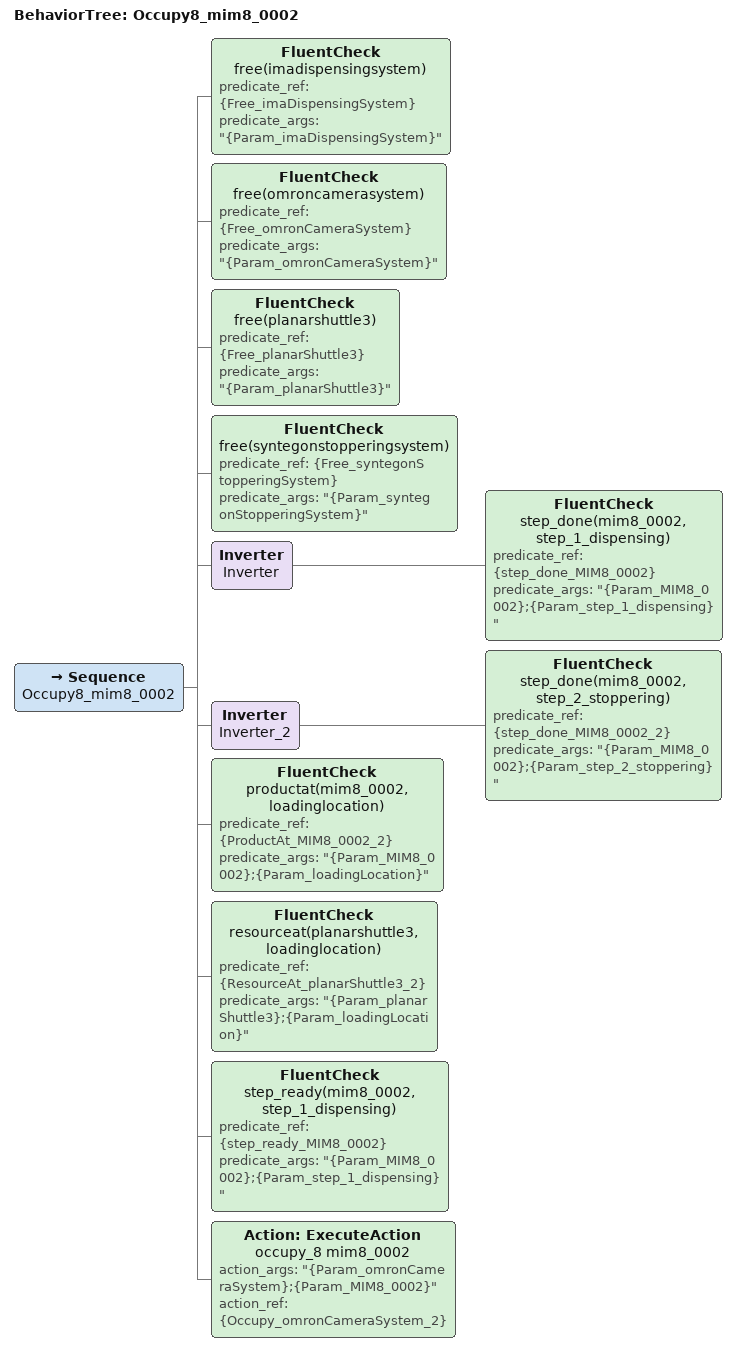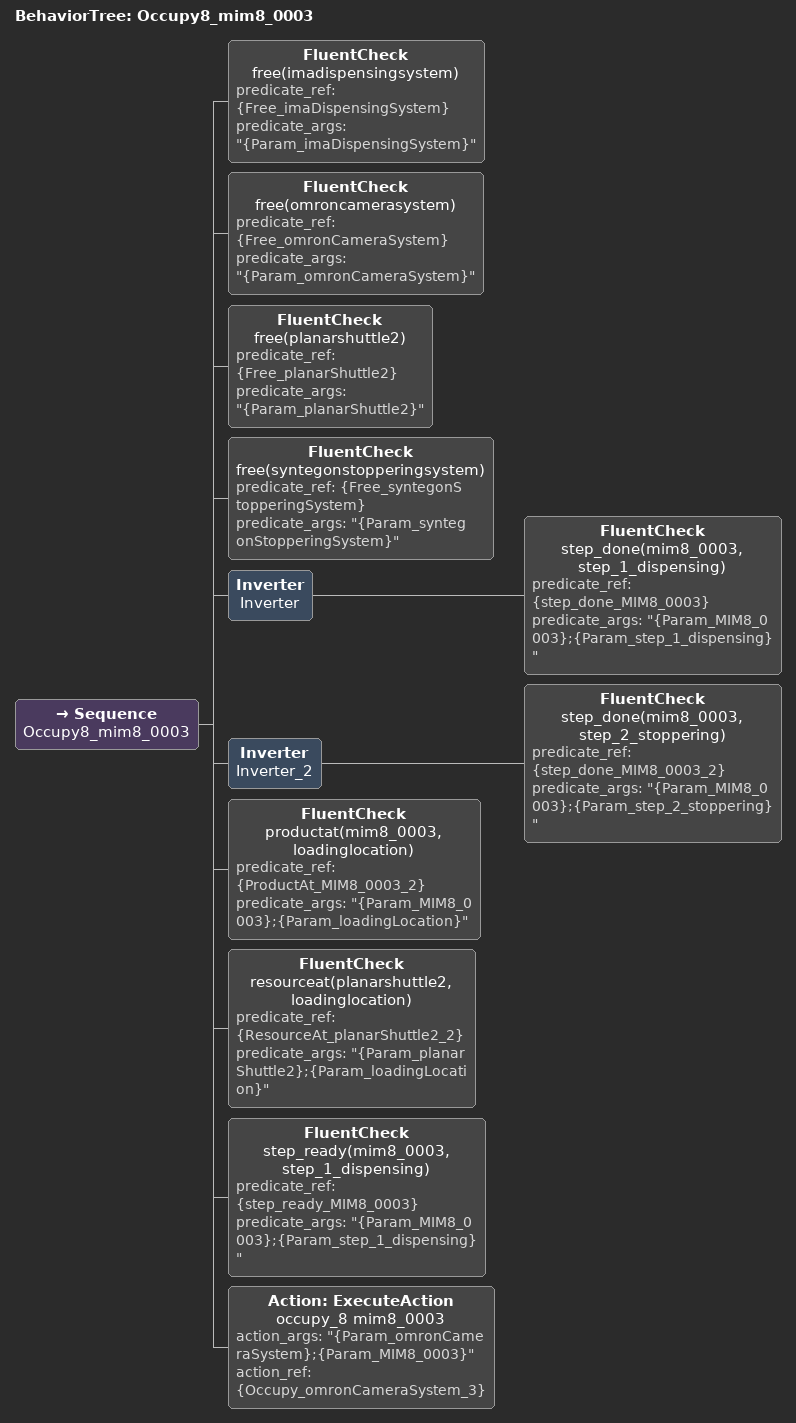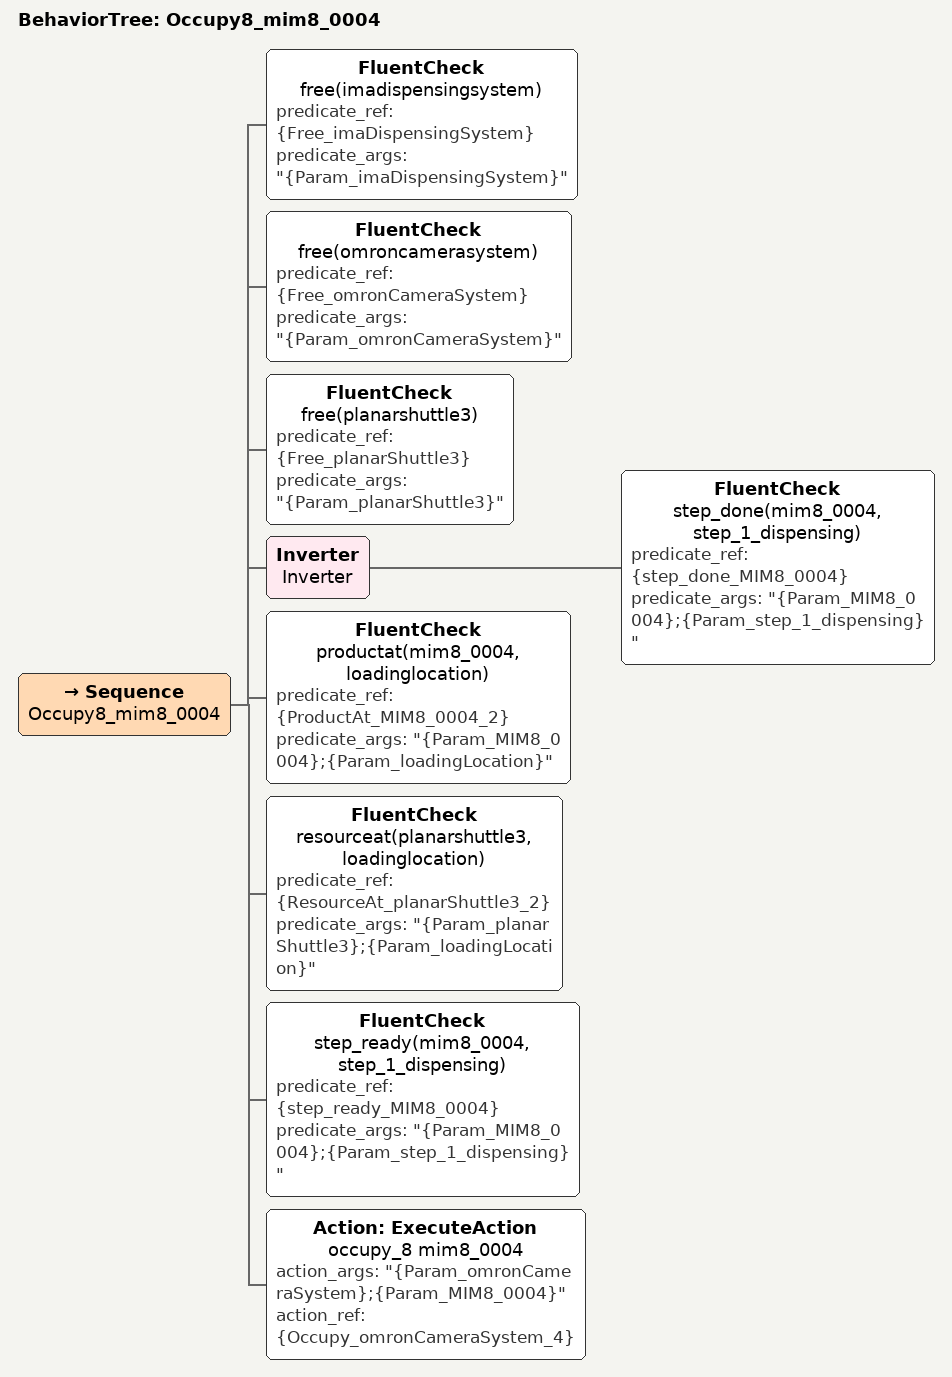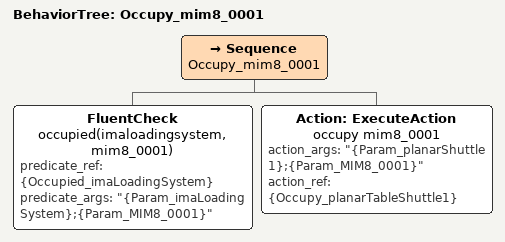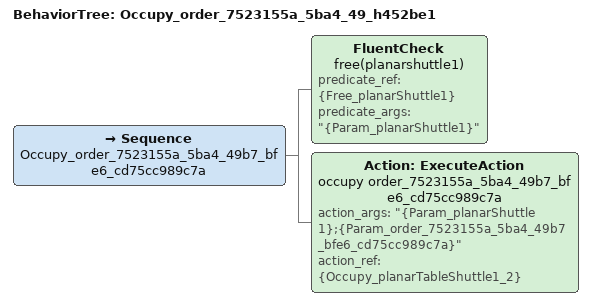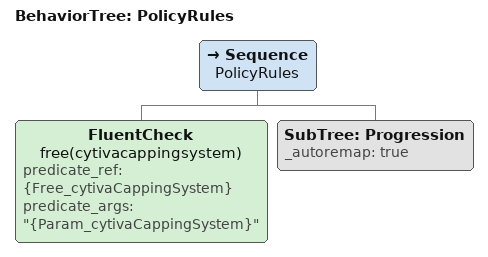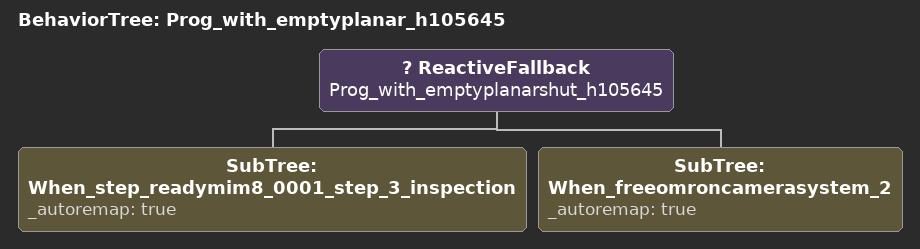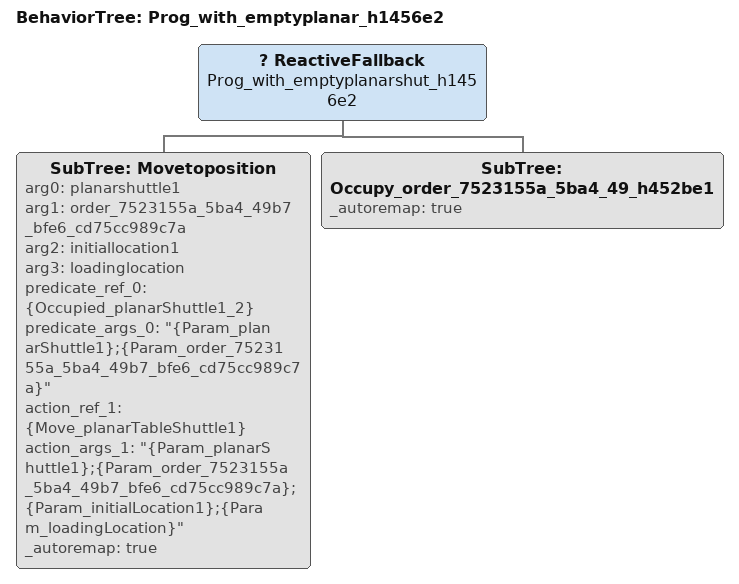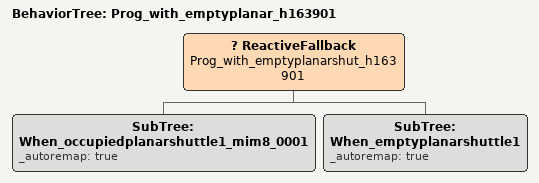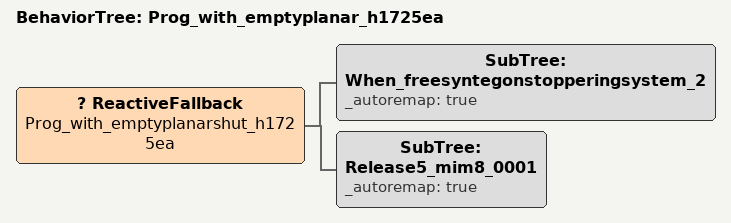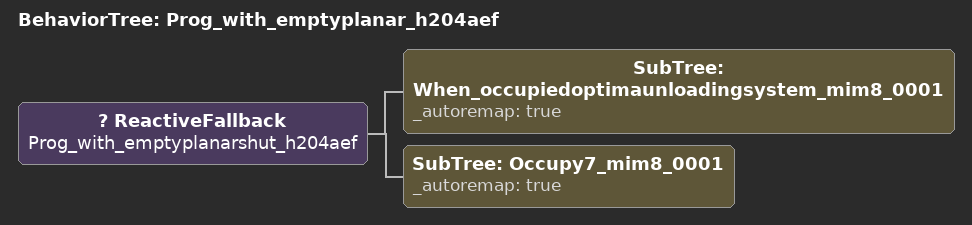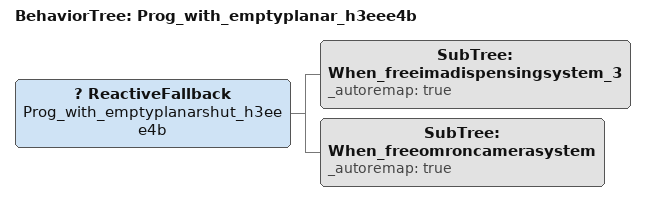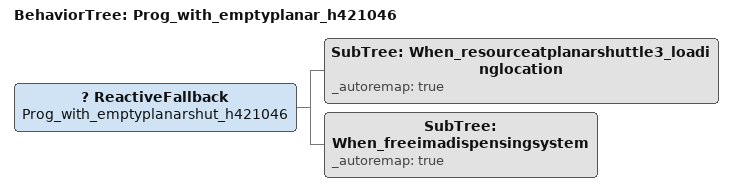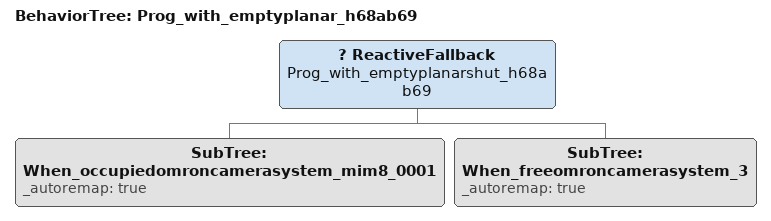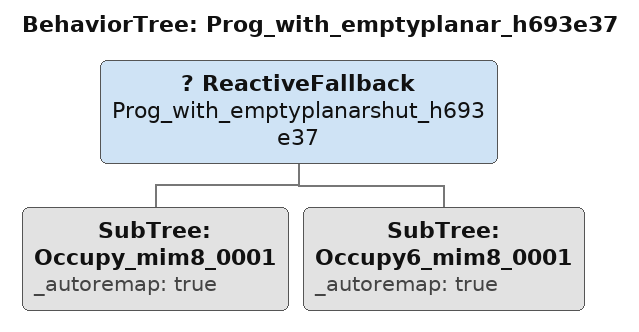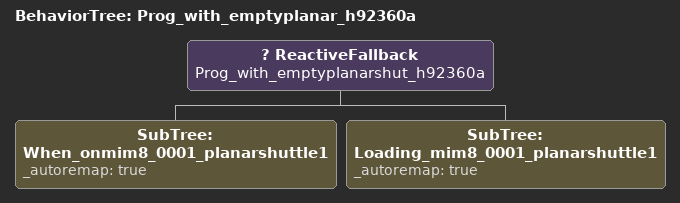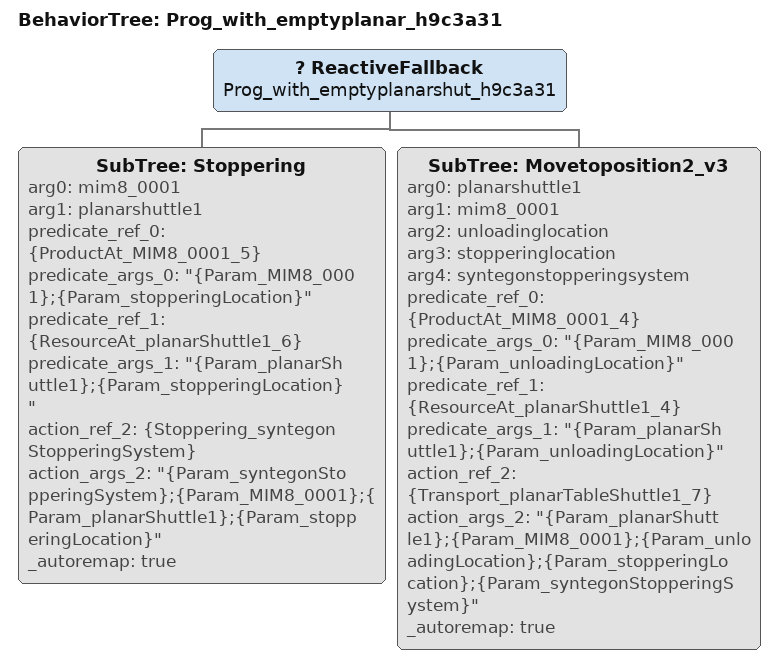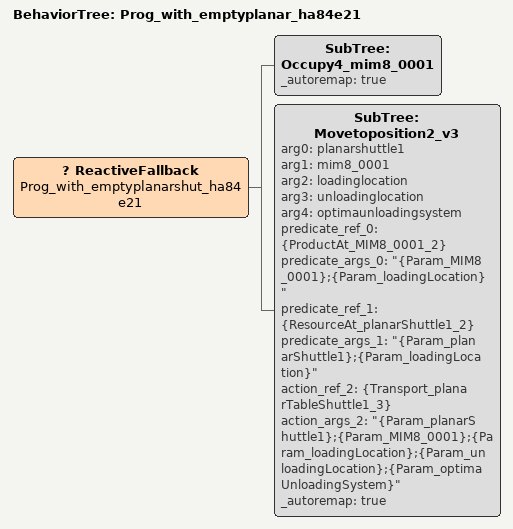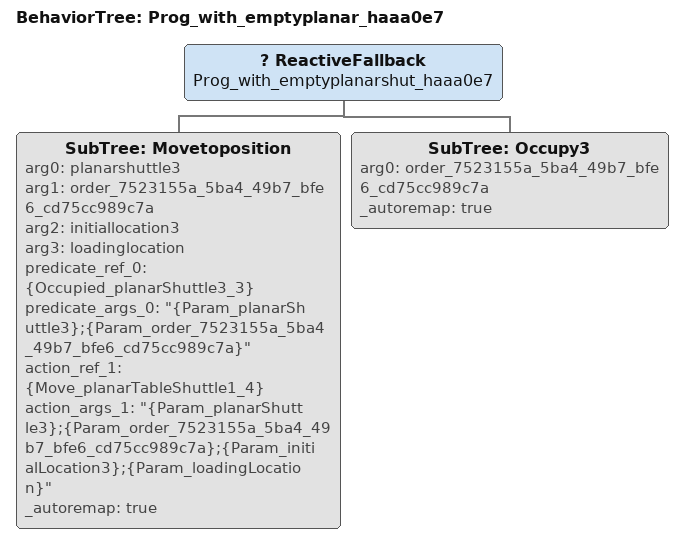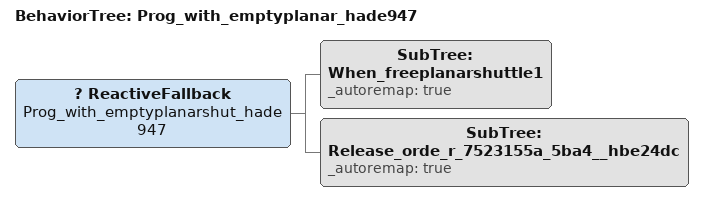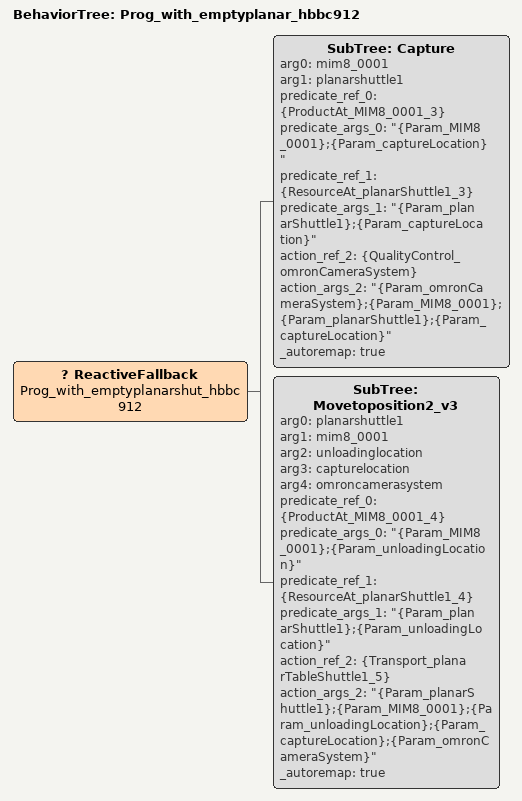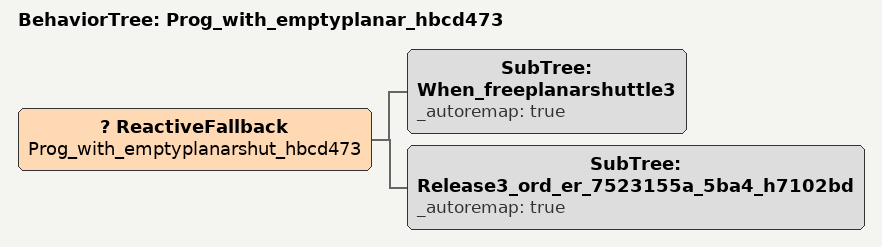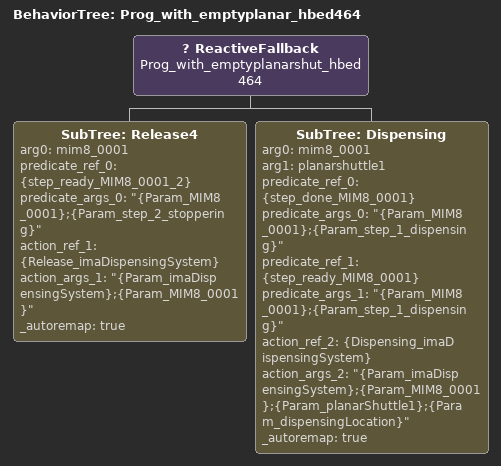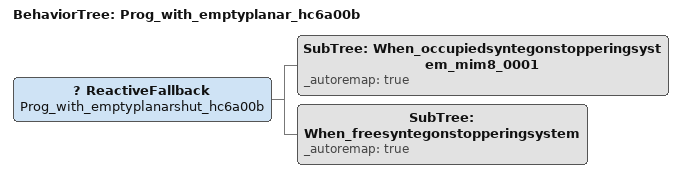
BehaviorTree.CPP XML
<BehaviorTree ID="Occupy8_mim8_0002">
  <Sequence name="Occupy8_mim8_0002">
    <FluentCheck name="free(imadispensingsystem)" predicate_ref="{Free_imaDispensingSystem}" predicate_args="&quot;{Param_imaDispensingSystem}&quot;"/>
    <FluentCheck name="free(omroncamerasystem)" predicate_ref="{Free_omronCameraSystem}" predicate_args="&quot;{Param_omronCameraSystem}&quot;"/>
    <FluentCheck name="free(planarshuttle3)" predicate_ref="{Free_planarShuttle3}" predicate_args="&quot;{Param_planarShuttle3}&quot;"/>
    <FluentCheck name="free(syntegonstopperingsystem)" predicate_ref="{Free_syntegonStopperingSystem}" predicate_args="&quot;{Param_syntegonStopperingSystem}&quot;"/>
    <Inverter name="Inverter">
      <FluentCheck name="step_done(mim8_0002, step_1_dispensing)" predicate_ref="{step_done_MIM8_0002}" predicate_args="&quot;{Param_MIM8_0002};{Param_step_1_dispensing}&quot;"/>
    </Inverter>
    <Inverter name="Inverter_2">
      <FluentCheck name="step_done(mim8_0002, step_2_stoppering)" predicate_ref="{step_done_MIM8_0002_2}" predicate_args="&quot;{Param_MIM8_0002};{Param_step_2_stoppering}&quot;"/>
    </Inverter>
    <FluentCheck name="productat(mim8_0002, loadinglocation)" predicate_ref="{ProductAt_MIM8_0002_2}" predicate_args="&quot;{Param_MIM8_0002};{Param_loadingLocation}&quot;"/>
    <FluentCheck name="resourceat(planarshuttle3, loadinglocation)" predicate_ref="{ResourceAt_planarShuttle3_2}" predicate_args="&quot;{Param_planarShuttle3};{Param_loadingLocation}&quot;"/>
    <FluentCheck name="step_ready(mim8_0002, step_1_dispensing)" predicate_ref="{step_ready_MIM8_0002}" predicate_args="&quot;{Param_MIM8_0002};{Param_step_1_dispensing}&quot;"/>
    <Action ID="ExecuteAction" name="occupy_8 mim8_0002" action_args="&quot;{Param_omronCameraSystem};{Param_MIM8_0002}&quot;" action_ref="{Occupy_omronCameraSystem_2}"/>
  </Sequence>
</BehaviorTree>

<BehaviorTree ID="Occupy8_mim8_0003">
  <Sequence name="Occupy8_mim8_0003">
    <FluentCheck name="free(imadispensingsystem)" predicate_ref="{Free_imaDispensingSystem}" predicate_args="&quot;{Param_imaDispensingSystem}&quot;"/>
    <FluentCheck name="free(omroncamerasystem)" predicate_ref="{Free_omronCameraSystem}" predicate_args="&quot;{Param_omronCameraSystem}&quot;"/>
    <FluentCheck name="free(planarshuttle2)" predicate_ref="{Free_planarShuttle2}" predicate_args="&quot;{Param_planarShuttle2}&quot;"/>
    <FluentCheck name="free(syntegonstopperingsystem)" predicate_ref="{Free_syntegonStopperingSystem}" predicate_args="&quot;{Param_syntegonStopperingSystem}&quot;"/>
    <Inverter name="Inverter">
      <FluentCheck name="step_done(mim8_0003, step_1_dispensing)" predicate_ref="{step_done_MIM8_0003}" predicate_args="&quot;{Param_MIM8_0003};{Param_step_1_dispensing}&quot;"/>
    </Inverter>
    <Inverter name="Inverter_2">
      <FluentCheck name="step_done(mim8_0003, step_2_stoppering)" predicate_ref="{step_done_MIM8_0003_2}" predicate_args="&quot;{Param_MIM8_0003};{Param_step_2_stoppering}&quot;"/>
    </Inverter>
    <FluentCheck name="productat(mim8_0003, loadinglocation)" predicate_ref="{ProductAt_MIM8_0003_2}" predicate_args="&quot;{Param_MIM8_0003};{Param_loadingLocation}&quot;"/>
    <FluentCheck name="resourceat(planarshuttle2, loadinglocation)" predicate_ref="{ResourceAt_planarShuttle2_2}" predicate_args="&quot;{Param_planarShuttle2};{Param_loadingLocation}&quot;"/>
    <FluentCheck name="step_ready(mim8_0003, step_1_dispensing)" predicate_ref="{step_ready_MIM8_0003}" predicate_args="&quot;{Param_MIM8_0003};{Param_step_1_dispensing}&quot;"/>
    <Action ID="ExecuteAction" name="occupy_8 mim8_0003" action_args="&quot;{Param_omronCameraSystem};{Param_MIM8_0003}&quot;" action_ref="{Occupy_omronCameraSystem_3}"/>
  </Sequence>
</BehaviorTree>

<BehaviorTree ID="Occupy8_mim8_0004">
  <Sequence name="Occupy8_mim8_0004">
    <FluentCheck name="free(imadispensingsystem)" predicate_ref="{Free_imaDispensingSystem}" predicate_args="&quot;{Param_imaDispensingSystem}&quot;"/>
    <FluentCheck name="free(omroncamerasystem)" predicate_ref="{Free_omronCameraSystem}" predicate_args="&quot;{Param_omronCameraSystem}&quot;"/>
    <FluentCheck name="free(planarshuttle3)" predicate_ref="{Free_planarShuttle3}" predicate_args="&quot;{Param_planarShuttle3}&quot;"/>
    <Inverter name="Inverter">
      <FluentCheck name="step_done(mim8_0004, step_1_dispensing)" predicate_ref="{step_done_MIM8_0004}" predicate_args="&quot;{Param_MIM8_0004};{Param_step_1_dispensing}&quot;"/>
    </Inverter>
    <FluentCheck name="productat(mim8_0004, loadinglocation)" predicate_ref="{ProductAt_MIM8_0004_2}" predicate_args="&quot;{Param_MIM8_0004};{Param_loadingLocation}&quot;"/>
    <FluentCheck name="resourceat(planarshuttle3, loadinglocation)" predicate_ref="{ResourceAt_planarShuttle3_2}" predicate_args="&quot;{Param_planarShuttle3};{Param_loadingLocation}&quot;"/>
    <FluentCheck name="step_ready(mim8_0004, step_1_dispensing)" predicate_ref="{step_ready_MIM8_0004}" predicate_args="&quot;{Param_MIM8_0004};{Param_step_1_dispensing}&quot;"/>
    <Action ID="ExecuteAction" name="occupy_8 mim8_0004" action_args="&quot;{Param_omronCameraSystem};{Param_MIM8_0004}&quot;" action_ref="{Occupy_omronCameraSystem_4}"/>
  </Sequence>
</BehaviorTree>

<BehaviorTree ID="Occupy_mim8_0001">
  <Sequence name="Occupy_mim8_0001">
    <FluentCheck name="occupied(imaloadingsystem, mim8_0001)" predicate_ref="{Occupied_imaLoadingSystem}" predicate_args="&quot;{Param_imaLoadingSystem};{Param_MIM8_0001}&quot;"/>
    <Action ID="ExecuteAction" name="occupy mim8_0001" action_args="&quot;{Param_planarShuttle1};{Param_MIM8_0001}&quot;" action_ref="{Occupy_planarTableShuttle1}"/>
  </Sequence>
</BehaviorTree>

<BehaviorTree ID="Occupy_order_7523155a_5ba4_49_h452be1">
  <Sequence name="Occupy_order_7523155a_5ba4_49b7_bfe6_cd75cc989c7a">
    <FluentCheck name="free(planarshuttle1)" predicate_ref="{Free_planarShuttle1}" predicate_args="&quot;{Param_planarShuttle1}&quot;"/>
    <Action ID="ExecuteAction" name="occupy order_7523155a_5ba4_49b7_bfe6_cd75cc989c7a" action_args="&quot;{Param_planarShuttle1};{Param_order_7523155a_5ba4_49b7_bfe6_cd75cc989c7a}&quot;" action_ref="{Occupy_planarTableShuttle1_2}"/>
  </Sequence>
</BehaviorTree>

<BehaviorTree ID="PolicyRules">
  <Sequence name="PolicyRules">
    <FluentCheck name="free(cytivacappingsystem)" predicate_ref="{Free_cytivaCappingSystem}" predicate_args="&quot;{Param_cytivaCappingSystem}&quot;"/>
    <SubTree ID="Progression" _autoremap="true"/>
  </Sequence>
</BehaviorTree>

<BehaviorTree ID="Prog_with_emptyplanar_h105645">
  <ReactiveFallback name="Prog_with_emptyplanarshut_h105645">
    <SubTree ID="When_step_readymim8_0001_step_3_inspection" _autoremap="true"/>
    <SubTree ID="When_freeomroncamerasystem_2" _autoremap="true"/>
  </ReactiveFallback>
</BehaviorTree>

<BehaviorTree ID="Prog_with_emptyplanar_h1456e2">
  <ReactiveFallback name="Prog_with_emptyplanarshut_h1456e2">
    <SubTree ID="Movetoposition" arg0="planarshuttle1" arg1="order_7523155a_5ba4_49b7_bfe6_cd75cc989c7a" arg2="initiallocation1" arg3="loadinglocation" predicate_ref_0="{Occupied_planarShuttle1_2}" predicate_args_0="&quot;{Param_planarShuttle1};{Param_order_7523155a_5ba4_49b7_bfe6_cd75cc989c7a}&quot;" action_ref_1="{Move_planarTableShuttle1}" action_args_1="&quot;{Param_planarShuttle1};{Param_order_7523155a_5ba4_49b7_bfe6_cd75cc989c7a};{Param_initialLocation1};{Param_loadingLocation}&quot;" _autoremap="true"/>
    <SubTree ID="Occupy_order_7523155a_5ba4_49_h452be1" _autoremap="true"/>
  </ReactiveFallback>
</BehaviorTree>

<BehaviorTree ID="Prog_with_emptyplanar_h163901">
  <ReactiveFallback name="Prog_with_emptyplanarshut_h163901">
    <SubTree ID="When_occupiedplanarshuttle1_mim8_0001" _autoremap="true"/>
    <SubTree ID="When_emptyplanarshuttle1" _autoremap="true"/>
  </ReactiveFallback>
</BehaviorTree>

<BehaviorTree ID="Prog_with_emptyplanar_h1725ea">
  <ReactiveFallback name="Prog_with_emptyplanarshut_h1725ea">
    <SubTree ID="When_freesyntegonstopperingsystem_2" _autoremap="true"/>
    <SubTree ID="Release5_mim8_0001" _autoremap="true"/>
  </ReactiveFallback>
</BehaviorTree>

<BehaviorTree ID="Prog_with_emptyplanar_h204aef">
  <ReactiveFallback name="Prog_with_emptyplanarshut_h204aef">
    <SubTree ID="When_occupiedoptimaunloadingsystem_mim8_0001" _autoremap="true"/>
    <SubTree ID="Occupy7_mim8_0001" _autoremap="true"/>
  </ReactiveFallback>
</BehaviorTree>

<BehaviorTree ID="Prog_with_emptyplanar_h3eee4b">
  <ReactiveFallback name="Prog_with_emptyplanarshut_h3eee4b">
    <SubTree ID="When_freeimadispensingsystem_3" _autoremap="true"/>
    <SubTree ID="When_freeomroncamerasystem" _autoremap="true"/>
  </ReactiveFallback>
</BehaviorTree>

<BehaviorTree ID="Prog_with_emptyplanar_h421046">
  <ReactiveFallback name="Prog_with_emptyplanarshut_h421046">
    <SubTree ID="When_resourceatplanarshuttle3_loadinglocation" _autoremap="true"/>
    <SubTree ID="When_freeimadispensingsystem" _autoremap="true"/>
  </ReactiveFallback>
</BehaviorTree>

<BehaviorTree ID="Prog_with_emptyplanar_h68ab69">
  <ReactiveFallback name="Prog_with_emptyplanarshut_h68ab69">
    <SubTree ID="When_occupiedomroncamerasystem_mim8_0001" _autoremap="true"/>
    <SubTree ID="When_freeomroncamerasystem_3" _autoremap="true"/>
  </ReactiveFallback>
</BehaviorTree>

<BehaviorTree ID="Prog_with_emptyplanar_h693e37">
  <ReactiveFallback name="Prog_with_emptyplanarshut_h693e37">
    <SubTree ID="Occupy_mim8_0001" _autoremap="true"/>
    <SubTree ID="Occupy6_mim8_0001" _autoremap="true"/>
  </ReactiveFallback>
</BehaviorTree>

<BehaviorTree ID="Prog_with_emptyplanar_h92360a">
  <ReactiveFallback name="Prog_with_emptyplanarshut_h92360a">
    <SubTree ID="When_onmim8_0001_planarshuttle1" _autoremap="true"/>
    <SubTree ID="Loading_mim8_0001_planarshuttle1" _autoremap="true"/>
  </ReactiveFallback>
</BehaviorTree>

<BehaviorTree ID="Prog_with_emptyplanar_h9c3a31">
  <ReactiveFallback name="Prog_with_emptyplanarshut_h9c3a31">
    <SubTree ID="Stoppering" arg0="mim8_0001" arg1="planarshuttle1" predicate_ref_0="{ProductAt_MIM8_0001_5}" predicate_args_0="&quot;{Param_MIM8_0001};{Param_stopperingLocation}&quot;" predicate_ref_1="{ResourceAt_planarShuttle1_6}" predicate_args_1="&quot;{Param_planarShuttle1};{Param_stopperingLocation}&quot;" action_ref_2="{Stoppering_syntegonStopperingSystem}" action_args_2="&quot;{Param_syntegonStopperingSystem};{Param_MIM8_0001};{Param_planarShuttle1};{Param_stopperingLocation}&quot;" _autoremap="true"/>
    <SubTree ID="Movetoposition2_v3" arg0="planarshuttle1" arg1="mim8_0001" arg2="unloadinglocation" arg3="stopperinglocation" arg4="syntegonstopperingsystem" predicate_ref_0="{ProductAt_MIM8_0001_4}" predicate_args_0="&quot;{Param_MIM8_0001};{Param_unloadingLocation}&quot;" predicate_ref_1="{ResourceAt_planarShuttle1_4}" predicate_args_1="&quot;{Param_planarShuttle1};{Param_unloadingLocation}&quot;" action_ref_2="{Transport_planarTableShuttle1_7}" action_args_2="&quot;{Param_planarShuttle1};{Param_MIM8_0001};{Param_unloadingLocation};{Param_stopperingLocation};{Param_syntegonStopperingSystem}&quot;" _autoremap="true"/>
  </ReactiveFallback>
</BehaviorTree>

<BehaviorTree ID="Prog_with_emptyplanar_ha84e21">
  <ReactiveFallback name="Prog_with_emptyplanarshut_ha84e21">
    <SubTree ID="Occupy4_mim8_0001" _autoremap="true"/>
    <SubTree ID="Movetoposition2_v3" arg0="planarshuttle1" arg1="mim8_0001" arg2="loadinglocation" arg3="unloadinglocation" arg4="optimaunloadingsystem" predicate_ref_0="{ProductAt_MIM8_0001_2}" predicate_args_0="&quot;{Param_MIM8_0001};{Param_loadingLocation}&quot;" predicate_ref_1="{ResourceAt_planarShuttle1_2}" predicate_args_1="&quot;{Param_planarShuttle1};{Param_loadingLocation}&quot;" action_ref_2="{Transport_planarTableShuttle1_3}" action_args_2="&quot;{Param_planarShuttle1};{Param_MIM8_0001};{Param_loadingLocation};{Param_unloadingLocation};{Param_optimaUnloadingSystem}&quot;" _autoremap="true"/>
  </ReactiveFallback>
</BehaviorTree>

<BehaviorTree ID="Prog_with_emptyplanar_haaa0e7">
  <ReactiveFallback name="Prog_with_emptyplanarshut_haaa0e7">
    <SubTree ID="Movetoposition" arg0="planarshuttle3" arg1="order_7523155a_5ba4_49b7_bfe6_cd75cc989c7a" arg2="initiallocation3" arg3="loadinglocation" predicate_ref_0="{Occupied_planarShuttle3_3}" predicate_args_0="&quot;{Param_planarShuttle3};{Param_order_7523155a_5ba4_49b7_bfe6_cd75cc989c7a}&quot;" action_ref_1="{Move_planarTableShuttle1_4}" action_args_1="&quot;{Param_planarShuttle3};{Param_order_7523155a_5ba4_49b7_bfe6_cd75cc989c7a};{Param_initialLocation3};{Param_loadingLocation}&quot;" _autoremap="true"/>
    <SubTree ID="Occupy3" arg0="order_7523155a_5ba4_49b7_bfe6_cd75cc989c7a" _autoremap="true"/>
  </ReactiveFallback>
</BehaviorTree>

<BehaviorTree ID="Prog_with_emptyplanar_hade947">
  <ReactiveFallback name="Prog_with_emptyplanarshut_hade947">
    <SubTree ID="When_freeplanarshuttle1" _autoremap="true"/>
    <SubTree ID="Release_orde_r_7523155a_5ba4__hbe24dc" _autoremap="true"/>
  </ReactiveFallback>
</BehaviorTree>

<BehaviorTree ID="Prog_with_emptyplanar_hbbc912">
  <ReactiveFallback name="Prog_with_emptyplanarshut_hbbc912">
    <SubTree ID="Capture" arg0="mim8_0001" arg1="planarshuttle1" predicate_ref_0="{ProductAt_MIM8_0001_3}" predicate_args_0="&quot;{Param_MIM8_0001};{Param_captureLocation}&quot;" predicate_ref_1="{ResourceAt_planarShuttle1_3}" predicate_args_1="&quot;{Param_planarShuttle1};{Param_captureLocation}&quot;" action_ref_2="{QualityControl_omronCameraSystem}" action_args_2="&quot;{Param_omronCameraSystem};{Param_MIM8_0001};{Param_planarShuttle1};{Param_captureLocation}&quot;" _autoremap="true"/>
    <SubTree ID="Movetoposition2_v3" arg0="planarshuttle1" arg1="mim8_0001" arg2="unloadinglocation" arg3="capturelocation" arg4="omroncamerasystem" predicate_ref_0="{ProductAt_MIM8_0001_4}" predicate_args_0="&quot;{Param_MIM8_0001};{Param_unloadingLocation}&quot;" predicate_ref_1="{ResourceAt_planarShuttle1_4}" predicate_args_1="&quot;{Param_planarShuttle1};{Param_unloadingLocation}&quot;" action_ref_2="{Transport_planarTableShuttle1_5}" action_args_2="&quot;{Param_planarShuttle1};{Param_MIM8_0001};{Param_unloadingLocation};{Param_captureLocation};{Param_omronCameraSystem}&quot;" _autoremap="true"/>
  </ReactiveFallback>
</BehaviorTree>

<BehaviorTree ID="Prog_with_emptyplanar_hbcd473">
  <ReactiveFallback name="Prog_with_emptyplanarshut_hbcd473">
    <SubTree ID="When_freeplanarshuttle3" _autoremap="true"/>
    <SubTree ID="Release3_ord_er_7523155a_5ba4_h7102bd" _autoremap="true"/>
  </ReactiveFallback>
</BehaviorTree>

<BehaviorTree ID="Prog_with_emptyplanar_hbed464">
  <ReactiveFallback name="Prog_with_emptyplanarshut_hbed464">
    <SubTree ID="Release4" arg0="mim8_0001" predicate_ref_0="{step_ready_MIM8_0001_2}" predicate_args_0="&quot;{Param_MIM8_0001};{Param_step_2_stoppering}&quot;" action_ref_1="{Release_imaDispensingSystem}" action_args_1="&quot;{Param_imaDispensingSystem};{Param_MIM8_0001}&quot;" _autoremap="true"/>
    <SubTree ID="Dispensing" arg0="mim8_0001" arg1="planarshuttle1" predicate_ref_0="{step_done_MIM8_0001}" predicate_args_0="&quot;{Param_MIM8_0001};{Param_step_1_dispensing}&quot;" predicate_ref_1="{step_ready_MIM8_0001}" predicate_args_1="&quot;{Param_MIM8_0001};{Param_step_1_dispensing}&quot;" action_ref_2="{Dispensing_imaDispensingSystem}" action_args_2="&quot;{Param_imaDispensingSystem};{Param_MIM8_0001};{Param_planarShuttle1};{Param_dispensingLocation}&quot;" _autoremap="true"/>
  </ReactiveFallback>
</BehaviorTree>

<BehaviorTree ID="Prog_with_emptyplanar_hc6a00b">
  <ReactiveFallback name="Prog_with_emptyplanarshut_hc6a00b">
    <SubTree ID="When_occupiedsyntegonstopperingsystem_mim8_0001" _autoremap="true"/>
    <SubTree ID="When_freesyntegonstopperingsystem" _autoremap="true"/>
  </ReactiveFallback>
</BehaviorTree>
